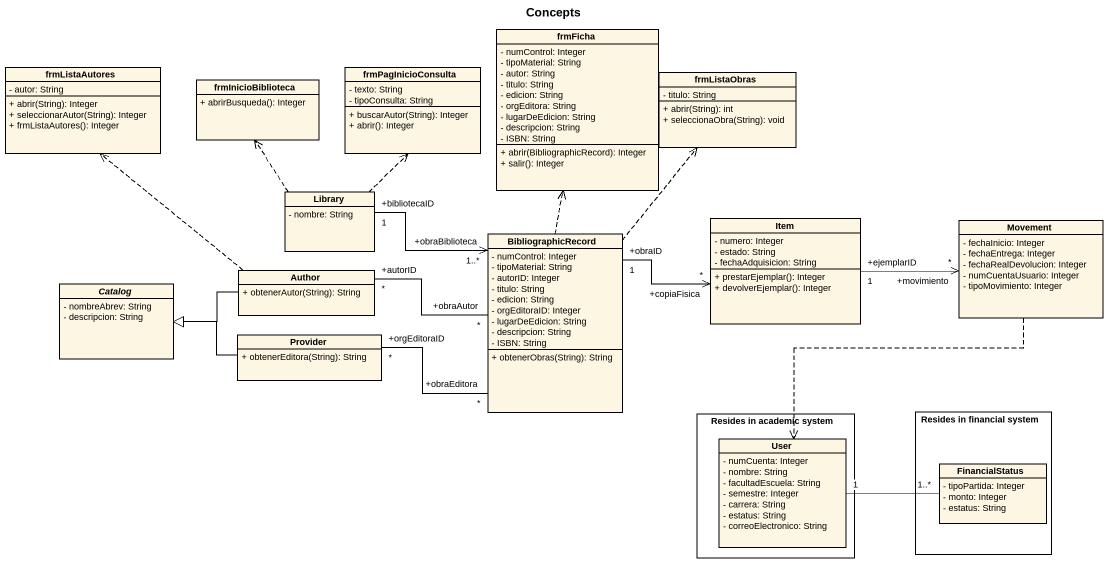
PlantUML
@startuml
title Concepts
hide circle
hide empty members
skinparam classAttributeIconSize 0
class frmFicha {
  - numControl: Integer
  - tipoMaterial: String
  - autor: String
  - titulo: String
  - edicion: String
  - orgEditora: String
  - lugarDeEdicion: String
  - descripcion: String
  - ISBN: String
  + abrir(BibliographicRecord): Integer
  + salir(): Integer
}
class frmListaAutores {
  - autor: String
  + abrir(String): Integer
  + seleccionarAutor(String): Integer
  + frmListaAutores(): Integer
}
class frmInicioBiblioteca {
  + abrirBusqueda(): Integer
}
class frmPagInicioConsulta {
  - texto: String
  - tipoConsulta: String
  + buscarAutor(String): Integer
  + abrir(): Integer
}
class frmListaObras {
  - titulo: String
  + abrir(String): int
  + seleccionaObra(String): void
}
class Library {
  - nombre: String
}
class BibliographicRecord {
  - numControl: Integer
  - tipoMaterial: String
  - autorID: Integer
  - titulo: String
  - edicion: String
  - orgEditoraID: Integer
  - lugarDeEdicion: String
  - descripcion: String
  - ISBN: String
  + obtenerObras(String): String
}
class Item {
  - numero: Integer
  - estado: String
  - fechaAdquisicion: String
  + prestarEjemplar(): Integer
  + devolverEjemplar(): Integer
}
class Movement {
  - fechaInicio: Integer
  - fechaEntrega: Integer
  - fechaRealDevolucion: Integer
  - numCuentaUsuario: Integer
  - tipoMovimiento: Integer
}
abstract class Catalog {
  - nombreAbrev: String
  - descripcion: String
}
class Author {
  + obtenerAutor(String): String
}
class Provider {
  + obtenerEditora(String): String
}
rectangle "Resides in academic system" as Resides_in_academic_system {
  class User {
    - numCuenta: Integer
    - nombre: String
    - facultadEscuela: String
    - semestre: Integer
    - carrera: String
    - estatus: String
    - correoElectronico: String
  }
}
rectangle "Resides in financial system" as Resides_in_financial_system {
  class FinancialStatus {
    - tipoPartida: Integer
    - monto: Integer
    - estatus: String
  }
}
Library .up.> frmInicioBiblioteca
Library .up.> frmPagInicioConsulta
Library "+bibliotecaID\n1" -right-> "+obraBiblioteca\n1..*" BibliographicRecord
BibliographicRecord .up.> frmFicha
BibliographicRecord .up.> frmListaObras
BibliographicRecord "+obraID\n1" -right-> "+copiaFisica\n*" Item
Item "+ejemplarID\n1" -right-> "+movimiento\n*" Movement
Movement ..> User
Author .up.> frmListaAutores
Author "+autorID\n*" -right- "+obraAutor\n*" BibliographicRecord
Author -left-|> Catalog
Provider "+orgEditoraID\n*" -right- "+obraEditora\n*" BibliographicRecord
Provider -left-|> Catalog
User "1" -right- "1..*" FinancialStatus
@enduml
